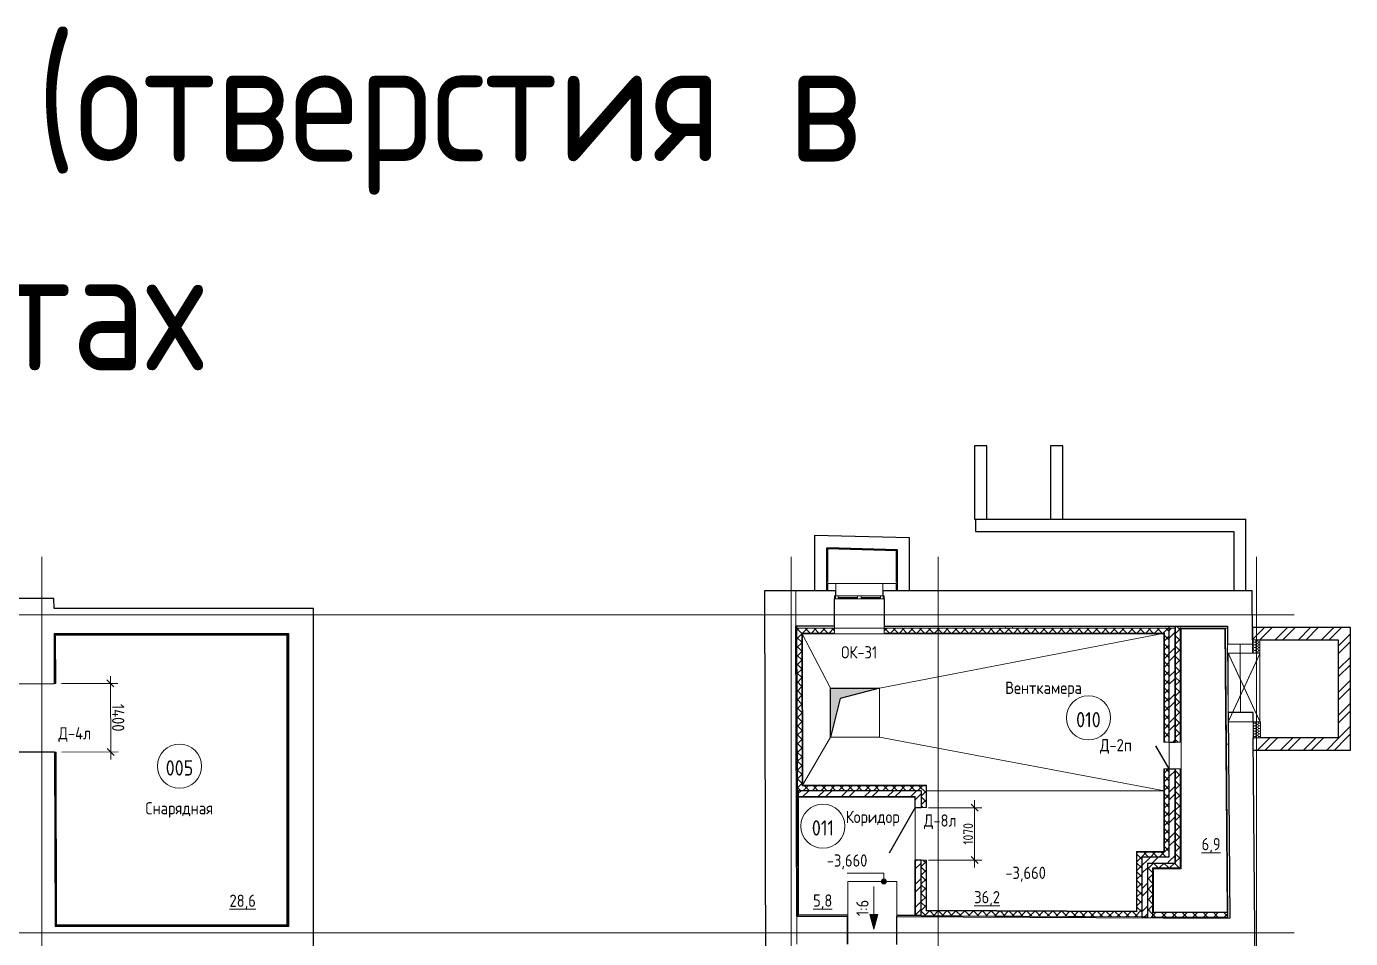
# Model space of a CAD drawing. Header units: millimetres. Extents: x 504091 to 2165846, y 135022 to 442887.
# Drawn here: x 1517966 to 1544998, y 342119 to 360743 of the extents above; entities that cross this region are included whole.
import ezdxf

# ---------------------------------------------------------------- set-up
doc = ezdxf.new("R2010")
doc.units = ezdxf.units.MM
for name, pattern in [('ADSK_Линия сетки', [25, 20, -2.5, 0, -2.5]), ('ADSK_Штриховая_ш3 п1_5', [4.5, 3, -1.5]), ('осеваяX2', [4, 2.5, -0.5, 0.5, -0.5])]:
    doc.linetypes.add(name, pattern=pattern)
doc.layers.get('Defpoints').update_dxf_attribs({"color": 255})
for name, color, linetype, lineweight in [('_ Окна', 7, 'Continuous', 30), ('Аннотация', 7, 'Continuous', 9), ('Двери', 7, 'Continuous', 20), ('Марки дверей', 7, 'Continuous', 20), ('Марки окон', 7, 'Continuous', 20), ('Марки помещений', 7, 'Continuous', 20), ('Окна', 7, 'Continuous', 18), ('Оси', 165, 'осеваяX2', 13), ('отметки', 7, 'Continuous', 20), ('Перекрытие', 7, 'Continuous', 18), ('размеры', 7, 'Continuous', 9), ('Стены внутренние', 7, 'Continuous', 18), ('Стены наружные', 7, 'Continuous', 18), ('Стены несущие', 7, 'Continuous', 30), ('Стены отделка', 7, 'Continuous', 30), ('Стены штриховка', 7, 'Continuous', 18), ('Узлы', 7, 'Continuous', 18)]:
    doc.layers.add(name, color=color, linetype=linetype, lineweight=lineweight)
doc.layers.add('Линии', color=7, linetype='Continuous', lineweight=9, true_color=0x00a600)
doc.layers.add('Штриховка', color=252, linetype='Continuous')
doc.styles.add('GOST Common', font='GOST_Common.ttf', dxfattribs={"width": 0.9, "height": 350})
doc.styles.add('GOST Common_1', font='GOST_Common.ttf', dxfattribs={"width": 0.9, "height": 250})
doc.styles.add('GOST Common_2', font='GOST_Common.ttf', dxfattribs={"width": 0.9, "height": 200})
doc.styles.add('GOST Common_4', font='GOST_Common.ttf', dxfattribs={"width": 0.9, "height": 200})
doc.dimstyles.new('ADSK_Основной_2_5_мм_Округление_до_1_мм', dxfattribs={"dimscale": 304.8, "dimtxt": 251.428749, "dimasz": 0.463911, "dimexe": 0.492126, "dimexo": 0.492126, "dimgap": 0.098425, "dimtad": 1, "dimdec": 0, "dimdsep": 46, "dimtxsty": 'GOST Common_1', "dimblk1": 'OBLIQUE', "dimblk2": 'OBLIQUE', "dimsah": 1, "dimcen": 0.09, "dimdle": 0.492126, "dimazin": 2, "dimtfac": 1, "dimtdec": 4, "dimtix": 1, "dimtmove": 0, "dimatfit": 3, "dimfxl": 0, "dimtvp": 1, "dimtolj": 1, "dimtzin": 0, "dimlwd": 20, "dimlwe": 20, "dimarcsym": 0})
doc.dimstyles.new('ADSK_Основной_2_мм', dxfattribs={"dimscale": 304.8, "dimtxt": 201.142999, "dimasz": 0.463911, "dimexe": 0.492126, "dimexo": 0.492126, "dimgap": 0.098425, "dimtad": 1, "dimrnd": 0.01, "dimdsep": 46, "dimtxsty": 'GOST Common_4', "dimblk1": 'OBLIQUE', "dimblk2": 'OBLIQUE', "dimsah": 1, "dimcen": 0.09, "dimdle": 0.492126, "dimazin": 2, "dimtfac": 1, "dimtdec": 4, "dimtix": 1, "dimtmove": 0, "dimatfit": 3, "dimfxl": 0, "dimtvp": 1, "dimtolj": 1, "dimtzin": 0, "dimlwd": 20, "dimlwe": 20, "dimarcsym": 0})
pattern_1 = [(45, (1487730.53, 305686.97), (-235.7317, 235.7317), []), (45, (1487887.68, 305686.97), (-235.7317, 235.7317), [])]
pattern_2 = [(45, (1487730.53, 305686.97), (-106.06602, 106.06602), []), (135, (1487730.53, 305686.97), (-106.06602, -106.06602), [])]
pattern_3 = [(0, (1487730.527, 305686.972), (47.625, 27.496306), [31.75, -63.5]), (120, (1487730.527, 305686.972), (-47.625, 27.496307), [31.75, -63.5]), (60, (1487730.527, 305686.972), (1e-07, 54.992613), [-63.5, 31.75])]

# ---------------------------------------------------------------- blocks, each defined once
blk = doc.blocks.new('окна_rehau_двупольное - 980х1160 _створка и глухое_ ок-31-6127201-План подвала')
at = {"layer": '_ Окна', "lineweight": 18}
for p, q in [((-510, 200), (-510, 260)), ((-510, 260), (-434, 260)), ((-434, 200), (-510, 200)), ((-434, 260), (-434, 200)), ((-38, 200), (-38, 260)), ((-38, 260), (38, 260)), ((38, 200), (-38, 200)), ((38, 260), (38, 200)), ((434, 260), (434, 200)), ((510, 260), (434, 260)), ((434, 200), (510, 200)), ((510, 200), (510, 260))]:
    blk.add_line(p, q, dxfattribs=at)
at = {"layer": '_ Окна'}
for p, q in [((-490, 200), (-490, 260)), ((-434, 230), (-38, 230)), ((38, 230), (434, 230)), ((490, 200), (490, 260))]:
    blk.add_line(p, q, dxfattribs=at)
at = {"layer": 'Окна'}
for p, q in [((-510, 260), (-510, 200)), ((-434, 260), (-510, 260)), ((-510, 200), (-434, 200)), ((-434, 260), (-38, 260)), ((-38, 200), (-434, 200)), ((38, 260), (-38, 260)), ((-38, 200), (38, 200)), ((38, 260), (434, 260)), ((434, 200), (38, 200)), ((510, 260), (434, 260)), ((434, 200), (510, 200)), ((510, 200), (510, 260))]:
    blk.add_line(p, q, dxfattribs=at)
blk = doc.blocks.new('AC_Дверь_Однопольная_Стальная - 545х1295 Л нов Д2п-6472559-План подвала')
at = {"layer": 'Двери', "lineweight": 30}
blk.add_line((-273, 60), (199, 333), dxfattribs=at)
blk = doc.blocks.new('AC_Дверь_Однопольная_Стальная - 1070х2200Н Д8л противопож EI30-6422788-План подвала')
at = {"layer": 'Двери', "lineweight": 30}
blk.add_line((535, 60), (-392, 595), dxfattribs=at)
blk = doc.blocks.new('_Oblique')
at = {"color": 0, "linetype": 'ByBlock', "lineweight": -2}
blk.add_line((-0.5, -0.5), (0.5, 0.5), dxfattribs=at)
blk = doc.blocks.new('*D4256')
at = {"layer": 'Defpoints', "color": 0, "lineweight": 20, "transparency": 16777216}
for p in [(1536232, 344791), (1537322, 344791), (1536232, 343721)]:
    blk.add_point(p, dxfattribs=at)
at = {"layer": 'размеры', "color": 0, "lineweight": 20, "transparency": 16777216}
for p, q in [((1537322, 343571), (1537322, 344941)), ((1536382, 344791), (1537472, 344791)), ((1536382, 343721), (1537472, 343721))]:
    blk.add_line(p, q, dxfattribs=at)
at = {"layer": 'размеры', "color": 0, "lineweight": 20, "transparency": 16777216, "xscale": 141.4, "yscale": 141.4, "zscale": 141.4}
for p, rotation in [((1537322, 344791), 90), ((1537322, 343721), 270)]:
    blk.add_blockref('_Oblique', p, dxfattribs=dict(at, rotation=rotation))
at = {"layer": 'размеры', "color": 0, "lineweight": 20, "transparency": 16777216, "insert": (1537192, 344256), "char_height": 200, "width": 560.47, "attachment_point": 5, "rotation": 90, "style": 'GOST Common_4'}
blk.add_mtext('\\A1;1070', dxfattribs=at)
blk = doc.blocks.new('*D4260')
at = {"layer": 'Defpoints', "color": 0, "lineweight": 20, "transparency": 16777216}
for p in [(1518533, 347324), (1519680, 347328), (1518537, 345924)]:
    blk.add_point(p, dxfattribs=at)
at = {"layer": 'размеры', "color": 0, "lineweight": 20, "transparency": 16777216}
for p, q in [((1519686, 345778), (1519680, 347478)), ((1518683, 347324), (1519830, 347328)), ((1518687, 345924), (1519835, 345928))]:
    blk.add_line(p, q, dxfattribs=at)
at = {"layer": 'размеры', "color": 0, "lineweight": 20, "transparency": 16777216, "xscale": 141.4, "yscale": 141.4, "zscale": 141.4}
for p, rotation in [((1519680, 347328), 90.18900695167592), ((1519685, 345928), 270.1890069516759)]:
    blk.add_blockref('_Oblique', p, dxfattribs=dict(at, rotation=rotation))
at = {"layer": 'размеры', "color": 0, "lineweight": 20, "transparency": 16777216, "insert": (1519838, 346628), "char_height": 250, "width": 726.16, "attachment_point": 5, "rotation": 270.189, "style": 'GOST Common_1'}
blk.add_mtext('\\A1;1400', dxfattribs=at)
blk = doc.blocks.new('оси')
at = {"layer": 'Оси', "linetype": 'ADSK_Линия сетки'}
for p, q in [((37050, -2196.5), (37050, 46378)), ((52350, -2196.5), (52350, 46378)), ((55350, -2196.5), (55350, 46378)), ((61850, -2196.5), (61850, 46378)), ((-3614.3, 45200), (62615.4, 45200)), ((-3614.3, 38700), (62615.4, 38700))]:
    blk.add_line(p, q, dxfattribs=at)

msp = doc.modelspace()

# ---------------------------------------------------------------- hatches: boundary and pattern name
at = {"layer": 'отметки'}
h = msp.add_hatch(color=256, dxfattribs=at)
edge = h.paths.add_edge_path()
edge.add_arc((1535468.215, 343284.6119), 50, 0, 360)
at = {"layer": 'размеры'}
msp.add_hatch(color=256, dxfattribs=at).paths.add_polyline_path([(1535264.5927, 342310.4069), (1535344.9775, 342610.4069), (1535184.2079, 342610.4069)])
at = {"layer": 'Стены внутренние', "lineweight": 9}
h = msp.add_hatch(dxfattribs=at)
h.set_pattern_fill('FP_2', color=256, style=0, pattern_type=2)
h.set_pattern_definition(pattern_1)
h.paths.add_polyline_path([(1541417.8198, 343660.861), (1541417.8198, 345317.0791), (1541297.8198, 345317.0791), (1541297.8198, 343660.861)])
h.paths.add_polyline_path([(1541417.8198, 346217.0791), (1541417.8198, 348455.7772), (1541297.8198, 348455.7772), (1541297.8198, 346217.0791)])
h = msp.add_hatch(dxfattribs=at)
h.set_pattern_fill('FP_3', color=256, style=0, pattern_type=2)
h.set_pattern_definition(pattern_2)
h.paths.add_polyline_path([(1541417.9166, 343560.861), (1541517.9166, 343561.0794), (1541517.9166, 345317.0791), (1541417.9166, 345317.0791), (1541417.9166, 343660.861)])
h.paths.add_polyline_path([(1541517.9166, 346217.0791), (1541517.9166, 348495.7772), (1541417.9166, 348495.2245), (1541417.9166, 346217.0791)])
h = msp.add_hatch(dxfattribs=at)
h.set_pattern_fill('FP_2', color=256, style=0, pattern_type=2)
h.set_pattern_definition(pattern_1)
h.paths.add_polyline_path([(1543148.545, 348217.0791), (1544747.9235, 348217.0791), (1544747.9235, 348467.0791), (1542995.309, 348467.0791), (1542996.3252, 348217.0791), (1543146.3301, 348217.0791)])
h = msp.add_hatch(dxfattribs=at)
h.set_pattern_fill('FP_2', color=256, style=0, pattern_type=2)
h.set_pattern_definition(pattern_1)
h.paths.add_polyline_path([(1544905.3667, 346217.0791), (1544997.9235, 346217.0791), (1544997.9235, 348467.0791), (1544747.9235, 348467.0791), (1544747.9235, 346217.0791), (1544819.5791, 346217.0791)])
h = msp.add_hatch(dxfattribs=at)
h.set_pattern_fill('FP_2', color=256, style=0, pattern_type=2)
h.set_pattern_definition(pattern_1)
h.paths.add_polyline_path([(1541297.8198, 345317.0791), (1541417.8198, 345317.0791), (1541417.8198, 345583.5506), (1541297.8198, 345583.5506)])
h.paths.add_polyline_path([(1541417.8198, 346128.5506), (1541417.8198, 346217.0791), (1541297.8198, 346217.0791), (1541297.8198, 346128.5506)])
h = msp.add_hatch(dxfattribs=at)
h.set_pattern_fill('FP_3', color=256, style=0, pattern_type=2)
h.set_pattern_definition(pattern_2)
h.paths.add_polyline_path([(1541417.9166, 345317.0791), (1541517.9166, 345317.0791), (1541517.9166, 345583.5506), (1541417.9166, 345583.5506), (1541417.9166, 345427.2673)])
h.paths.add_polyline_path([(1541417.9166, 346128.5506), (1541517.9166, 346128.5506), (1541517.9166, 346217.0791), (1541417.9166, 346217.0791)])
h = msp.add_hatch(dxfattribs=at)
h.set_pattern_fill('FP_2', color=256, style=0, pattern_type=2)
h.set_pattern_definition(pattern_1)
h.paths.add_polyline_path([(1544997.9235, 345967.0791), (1544997.9235, 346217.0791), (1543012.5844, 346217.0791), (1543014.6168, 345967.0791), (1544905.3667, 345967.0791)])
h = msp.add_hatch(dxfattribs=at)
h.set_pattern_fill('FP_2', color=256, style=0, pattern_type=2)
h.set_pattern_definition(pattern_1)
h.paths.add_polyline_path([(1536111.8237, 345016.4584), (1536231.8237, 345016.4584), (1536231.8237, 345136.4584), (1533721.8237, 345136.4584), (1533721.8237, 345016.4584), (1535380.0963, 345016.4584)])
h = msp.add_hatch(dxfattribs=at)
h.set_pattern_fill('FP_2', color=256, style=0, pattern_type=2)
h.set_pattern_definition(pattern_1)
h.paths.add_polyline_path([(1536111.8237, 342596.7199), (1536231.8237, 342596.7199), (1536231.8237, 343721.4584), (1536111.8237, 343721.4584), (1536111.8237, 342626.7009)])
h.paths.add_polyline_path([(1536231.8237, 344791.4584), (1536231.8237, 345016.4584), (1536111.8237, 345016.4584), (1536111.8237, 344791.4584)])
h = msp.add_hatch(dxfattribs=at)
h.set_pattern_fill('FP_2', color=256, style=0, pattern_type=2)
h.set_pattern_definition(pattern_1)
h.paths.add_polyline_path([(1540857.9923, 342553.6103), (1540857.9923, 343780.861), (1540737.9923, 343780.861), (1540737.9923, 342553.6103)])
h = msp.add_hatch(dxfattribs=at)
h.set_pattern_fill('FP_2', color=256, style=0, pattern_type=2)
h.set_pattern_definition(pattern_1)
h.paths.add_polyline_path([(1541056.0236, 343660.861), (1541297.8198, 343660.861), (1541297.8198, 343780.861), (1540857.9923, 343780.861), (1540857.9923, 343660.861), (1540977.9923, 343660.861)])
h = msp.add_hatch(dxfattribs=at)
h.set_pattern_fill('FP_3', color=256, style=0, pattern_type=2)
h.set_pattern_definition(pattern_2)
h.paths.add_polyline_path([(1540857.9923, 343560.861), (1541417.9166, 343560.861), (1541417.8198, 343660.861), (1540857.9923, 343660.861)])
h = msp.add_hatch(dxfattribs=at)
h.set_pattern_fill('FP_3', color=256, style=0, pattern_type=2)
h.set_pattern_definition(pattern_2)
h.paths.add_polyline_path([(1540957.9923, 342542.6015), (1540957.9923, 343560.861), (1540857.9923, 343560.861), (1540857.9923, 342543.0579)])
h = msp.add_hatch(dxfattribs=at)
h.set_pattern_fill('FP_3', color=256, style=0, pattern_type=2)
h.set_pattern_definition(pattern_2)
h.paths.add_polyline_path([(1542492.3936, 342548.1163), (1542487.0514, 342555.6231), (1542492.3328, 342555.5989), (1542491.5316, 342648.1163), (1540960.7526, 342648.1163), (1540960.7526, 342562.5891), (1540963.2457, 342562.5777), (1540960.7526, 342548.1163), (1542407.2116, 342548.1163)])
at = {"layer": 'Стены наружные', "true_color": 0x6b6b6b}
h = msp.add_hatch(color=251, dxfattribs=at)
h.paths.add_polyline_path([(1535707.4596, 349365.8724), (1535715.5028, 349365.8724), (1535715.5028, 349370.8724), (1535449.7369, 349370.8724), (1535449.7369, 349365.8724), (1535479.7369, 349365.8724)])
h.paths.add_polyline_path([(1534458.7369, 349365.8724), (1534488.7369, 349365.8724), (1534488.7369, 349370.8724), (1534335.5028, 349370.8724), (1534335.5028, 349365.8724)])
at = {"layer": 'Узлы', "lineweight": 9}
h = msp.add_hatch(dxfattribs=at)
h.set_pattern_fill('HONEY', color=256, scale=10, style=0)
h.set_pattern_definition(pattern_3)
h.paths.add_polyline_path([(1542998.54, 347944.6382), (1543148.545, 347944.6382), (1543146.3301, 348217.0791), (1542996.3252, 348217.0791), (1542997.0162, 348132.0801)])
h = msp.add_hatch(dxfattribs=at)
h.set_pattern_fill('HONEY', color=256, scale=10, style=0)
h.set_pattern_definition(pattern_3)
h.paths.add_polyline_path([(1543162.5894, 346217.0791), (1543159.9265, 346544.6382), (1543009.9215, 346544.6382), (1543012.5844, 346217.0791)])
at = {"layer": 'Штриховка'}
h = msp.add_hatch(dxfattribs=at)
h.set_pattern_fill('ANSI37', color=256, scale=40)
h.set_pattern_definition([(45, (1487730.53, 305686.97), (-89.80256, 89.80256), []), (135, (1487730.53, 305686.97), (-89.80256, -89.80256), [])])
h.paths.add_polyline_path([(1533794.3818, 348355.7772), (1534459.7369, 348355.7772), (1534459.7369, 348455.7772), (1533694.0719, 348455.7772), (1533704.3514, 345136.4584), (1533721.8237, 345136.4584), (1536231.8237, 345136.4584), (1536231.8237, 344791.4584), (1536331.8237, 344791.4584), (1536331.8237, 345236.4584), (1533804.042, 345236.4584)])
h.paths.add_polyline_path([(1541297.8198, 348455.7772), (1535479.7369, 348455.7772), (1535479.7369, 348355.7772), (1541197.8198, 348355.7772), (1541197.8198, 346128.5506), (1541297.8198, 346128.5506)])
h.paths.add_polyline_path([(1541297.8198, 345583.5506), (1541197.8198, 345583.5506), (1541197.8198, 343880.861), (1540637.9923, 343880.861), (1540637.9923, 342664.0627), (1536331.8237, 342683.7162), (1536331.8237, 343721.4584), (1536231.8237, 343721.4584), (1536231.8237, 342584.1721), (1540737.9923, 342563.6058), (1540737.9923, 343780.861), (1541297.8198, 343780.861)])
h = msp.add_hatch(color=256, dxfattribs=at)
h.dxf.hatch_style = 1
h.paths.add_polyline_path([(1534380.0963, 346231.9679), (1534380.0963, 347231.9679), (1535380.0963, 347231.9679), (1534577.5908, 347016.9372)])

# ---------------------------------------------------------------- linework, layer by layer
at = {"layer": 'Линии', "color": 7}
for p, q in [((1542996.3252, 348217.0791), (1542998.54, 347944.6382)), ((1543146.3301, 348217.0791), (1542996.3252, 348217.0791)), ((1543148.545, 347944.6382), (1543146.3301, 348217.0791)), ((1542998.54, 347944.6382), (1543148.545, 347944.6382)), ((1543009.9215, 346544.6382), (1543012.5844, 346217.0791)), ((1543159.9265, 346544.6382), (1543009.9215, 346544.6382)), ((1543162.5894, 346217.0791), (1543159.9265, 346544.6382)), ((1534380.0963, 346231.9679), (1533804.042, 345236.4584)), ((1543012.5844, 346217.0791), (1543162.5894, 346217.0791))]:
    msp.add_line(p, q, dxfattribs=at)
at = {"layer": 'Линии', "color": 7, "linetype": 'ADSK_Штриховая_ш3 п1_5'}
for p, q in [((1542501.2054, 347944.6382), (1543149.8457, 347944.6382)), ((1542501.2054, 346544.6382), (1542501.2054, 347944.6382)), ((1543149.8457, 346544.6382), (1542501.2054, 347944.6382)), ((1542501.2054, 346544.6382), (1543149.8457, 347944.6382)), ((1543149.8457, 347944.6382), (1543149.8457, 346544.6382)), ((1543149.8457, 346544.6382), (1542501.2054, 346544.6382))]:
    msp.add_line(p, q, dxfattribs=at)
at = {"layer": 'Линии', "color": 7}
for centre in [(1539647.0116, 346624.6125), (1521089.6775, 345639.3184), (1534226.2816, 344414.557)]:
    msp.add_circle(centre, 450, dxfattribs=at)
at = {"layer": 'отметки', "lineweight": 20}
for p, q in [((1535468.215, 343453.0987), (1534721.4832, 343453.0987)), ((1535468.215, 343284.6119), (1535468.215, 343453.0987))]:
    msp.add_line(p, q, dxfattribs=at)
at = {"layer": 'отметки'}
msp.add_circle((1535468.215, 343284.6119), 50, dxfattribs=at)
at = {"layer": 'Перекрытие'}
for p, q in [((1534380.0963, 347231.9679), (1533794.3818, 348355.7772)), ((1535380.0963, 347231.9679), (1541197.8198, 348355.7772)), ((1542498.3804, 346732.1264), (1542486.9993, 348132.0801)), ((1542753.372, 346734.1994), (1542741.9909, 348134.1531)), ((1534380.0963, 347231.9679), (1534380.0963, 346231.9679)), ((1535380.0963, 347231.9679), (1534380.0963, 347231.9679)), ((1535380.0963, 346231.9679), (1535380.0963, 347231.9679)), ((1534380.0963, 346231.9679), (1535380.0963, 346231.9679)), ((1541197.8198, 345136.4584), (1535380.0963, 346231.9679)), ((1541297.8198, 346128.5506), (1541297.8198, 345583.5506)), ((1541537.9166, 346128.5506), (1541537.9166, 345583.5506)), ((1541197.8198, 345136.4584), (1536331.8237, 345136.4584)), ((1536111.8237, 343721.4584), (1536111.8237, 344791.4584)), ((1534736.1826, 343284.6119), (1535736.1826, 343284.6119)), ((1534736.1826, 342600.997), (1534736.1826, 343284.6119)), ((1535736.1826, 343284.6119), (1535736.1826, 342566.434)), ((1534736.1826, 342000.9921), (1534736.1826, 342570.998))]:
    msp.add_line(p, q, dxfattribs=at)
at = {"layer": 'размеры', "lineweight": 20}
msp.add_line((1535264.5927, 343178.1938), (1535264.5927, 342310.4069), dxfattribs=at)
at = {"layer": 'размеры'}
for p, q in [((1535344.9775, 342610.4069), (1535184.2079, 342610.4069)), ((1535184.2079, 342610.4069), (1535264.5927, 342310.4069)), ((1535264.5927, 342310.4069), (1535344.9775, 342610.4069))]:
    msp.add_line(p, q, dxfattribs=at)
at = {"layer": 'Стены внутренние', "color": 8, "true_color": 0x7f7f7f}
msp.add_line((1533671.7181, 349215.7772), (1533673.9479, 348495.7772), dxfattribs=at)
at = {"layer": 'Стены внутренние'}
msp.add_line((1535479.7369, 348455.7772), (1534459.7369, 348455.7772), dxfattribs=at)
at = {"layer": 'Стены наружные'}
for p, q in [((1534489.7369, 349365.8724), (1534489.7369, 349370.8724)), ((1534489.7369, 349370.8724), (1535449.7369, 349370.8724)), ((1535449.7369, 349365.8724), (1534489.7369, 349365.8724)), ((1534489.7369, 349365.7772), (1535449.7369, 349365.7772))]:
    msp.add_line(p, q, dxfattribs=at)
at = {"layer": 'Стены несущие'}
for p, q in [((1537324.086, 352180.4952), (1537324.086, 350680.4952)), ((1537574.086, 352180.4952), (1537324.086, 352180.4952)), ((1537574.086, 350680.4952), (1537574.086, 352180.4952)), ((1538874.086, 352180.4952), (1538874.086, 350680.4952)), ((1539124.086, 352180.4952), (1538874.086, 352180.4952)), ((1539124.086, 350680.4952), (1539124.086, 352180.4952)), ((1537324.086, 350680.4952), (1542863.1361, 350680.4952)), ((1537338.1361, 350680.4952), (1537338.1361, 350430.4952)), ((1542863.1361, 349215.7772), (1542863.1361, 350680.4952)), ((1534056.1263, 350350.8273), (1534056.1263, 349215.7772)), ((1535993.3983, 350300.4206), (1534056.1263, 350350.8273)), ((1537338.1361, 350430.4952), (1542613.1361, 350430.4952)), ((1542613.1361, 350430.4952), (1542613.1361, 349215.7772)), ((1534306.1263, 349215.7772), (1534306.1263, 350094.2378)), ((1534306.1263, 350094.2378), (1535743.3983, 350056.8408)), ((1535743.3983, 350056.8408), (1534316.3864, 350093.9709)), ((1535993.3983, 349215.7772), (1535993.3983, 350300.4206)), ((1535743.3983, 350056.8408), (1535743.3983, 349215.7772)), ((1518527.0699, 349062.3976), (1507886.5329, 349039.6443)), ((1518527.7475, 348856.9719), (1518527.0699, 349062.3976)), ((1534489.7369, 349215.7772), (1533031.7151, 349215.7772)), ((1533031.7151, 349215.7772), (1533056.8059, 341113.8494)), ((1534459.7369, 348495.7772), (1534459.7369, 349055.7772)), ((1534489.7369, 349115.7772), (1534489.7369, 349215.7772)), ((1535449.7369, 349215.7772), (1535449.7369, 349115.7772)), ((1542988.2061, 349215.7772), (1535449.7369, 349215.7772)), ((1535479.7369, 349055.7772), (1535479.7369, 348495.7772)), ((1542996.3252, 348217.0791), (1542988.2061, 349215.7772)), ((1523826.257, 348856.9719), (1518527.7475, 348856.9719)), ((1523826.257, 341853.4401), (1523826.257, 348856.9719)), ((1534459.7369, 348495.7772), (1533673.9479, 348495.7772)), ((1533692.2815, 342575.7624), (1533673.9479, 348495.7772)), ((1535479.7369, 348495.7772), (1542484.0426, 348495.7772)), ((1541297.8198, 348495.2245), (1541417.8198, 348495.2245)), ((1541297.8198, 346128.5506), (1541297.8198, 348495.2245)), ((1541417.8198, 346128.5506), (1541417.8198, 348495.2245)), ((1541417.9166, 348495.2245), (1541417.9166, 346128.5506)), ((1542484.0426, 348495.7772), (1542486.9993, 348132.0801)), ((1544997.9235, 348467.0791), (1542995.309, 348467.0791)), ((1542995.309, 348467.0791), (1542995.309, 348217.0791)), ((1544997.9235, 345967.0791), (1544997.9235, 348467.0791)), ((1518529.4299, 348346.9719), (1523316.257, 348346.9719)), ((1518529.4299, 348346.9719), (1518532.8054, 347323.7339)), ((1523316.257, 348346.9719), (1523316.257, 342363.4401)), ((1543146.3301, 348217.0791), (1544747.9235, 348217.0791)), ((1544747.9235, 348217.0791), (1544747.9235, 346217.0791)), ((1542486.9993, 348132.0801), (1542996.9825, 348136.2261)), ((1517812.8093, 347321.3587), (1518532.8054, 347323.7339)), ((1543008.3636, 346736.2723), (1542498.3804, 346732.1264)), ((1542498.3804, 346732.1264), (1542532.4982, 342535.4154)), ((1543009.9215, 346544.6382), (1543008.3636, 346736.2723)), ((1541297.8198, 346128.5506), (1541417.8198, 346128.5506)), ((1543012.5844, 346217.0791), (1543005.1266, 346217.0791)), ((1543005.1266, 346217.0791), (1543005.1266, 345967.0791)), ((1543168.9332, 326985.1351), (1543012.5844, 346217.0791)), ((1544747.9235, 346217.0791), (1543162.5894, 346217.0791)), ((1518537.4237, 345923.7415), (1517817.4276, 345921.3663)), ((1518537.4237, 345923.7415), (1518549.1684, 342363.4401)), ((1543005.1266, 345967.0791), (1544997.9235, 345967.0791)), ((1541297.8198, 345583.5506), (1541417.8198, 345583.5506)), ((1541297.8198, 343780.861), (1541297.8198, 345583.5506)), ((1541417.8198, 343660.861), (1541417.8198, 345583.5506)), ((1541417.9166, 345583.5506), (1541417.9166, 343660.861)), ((1536231.8237, 345136.4584), (1533721.8237, 345136.4584)), ((1533721.8237, 345136.4584), (1533721.8237, 345016.4584)), ((1533721.8237, 345016.4584), (1536111.8237, 345016.4584)), ((1536111.8237, 344791.4584), (1536111.8237, 345016.4584)), ((1536231.8237, 345136.4584), (1536231.8237, 344791.4584)), ((1536111.8237, 344791.4584), (1536231.8237, 344791.4584)), ((1536231.8237, 343721.4584), (1536111.8237, 343721.4584)), ((1536111.8237, 343721.4584), (1536111.8237, 342596.7199)), ((1536231.8237, 342596.7199), (1536231.8237, 343721.4584)), ((1540737.9923, 343780.861), (1540737.9923, 342553.6103)), ((1541297.8198, 343780.861), (1540737.9923, 343780.861)), ((1540857.9923, 342553.6103), (1540857.9923, 343660.861)), ((1540857.9923, 343660.861), (1541417.8198, 343660.861)), ((1533692.2815, 342575.7624), (1534730.8012, 342571.0226)), ((1534728.1998, 342001.0285), (1534730.8012, 342571.0226)), ((1535730.7908, 342566.4586), (1535728.1894, 341996.4645)), ((1535730.7908, 342566.4586), (1542532.4982, 342535.4154)), ((1536111.8237, 342596.7199), (1536231.8237, 342596.7199)), ((1540737.9923, 342553.6103), (1540857.9923, 342553.6103)), ((1523316.257, 342363.4401), (1518549.1684, 342363.4401))]:
    msp.add_line(p, q, dxfattribs=at)
at = {"layer": 'Стены отделка', "lineweight": 9}
for p, q in [((1534326.1263, 350083.9742), (1534306.1263, 350083.9742)), ((1534316.3864, 350093.9709), (1534315.8662, 350073.9776)), ((1534315.8662, 350073.9776), (1535743.3983, 350036.834)), ((1534326.1263, 349395.7772), (1534326.1263, 350083.9742)), ((1535743.3983, 350037.3544), (1535723.3983, 350037.3544)), ((1535723.3983, 350037.3544), (1535723.3983, 349395.7772)), ((1534306.1263, 349395.7772), (1534326.1263, 349395.7772)), ((1534488.7369, 349365.7772), (1534326.1263, 349365.7772)), ((1534326.1263, 349365.7772), (1534326.1263, 349215.7772)), ((1534489.7369, 349370.8724), (1534335.5028, 349370.8724)), ((1534335.5028, 349370.8724), (1534335.5028, 349365.8724)), ((1534335.5028, 349365.8724), (1534488.7369, 349365.8724)), ((1534489.7369, 349215.7772), (1534489.7369, 349365.7772)), ((1535715.5028, 349370.8724), (1535449.7369, 349370.8724)), ((1535449.7369, 349370.8724), (1535449.7369, 349365.8724)), ((1535449.7369, 349365.8724), (1535715.5028, 349365.8724)), ((1535723.3983, 349365.7772), (1535449.7369, 349365.7772)), ((1535449.7369, 349365.7772), (1535449.7369, 349215.7772)), ((1535715.5028, 349365.8724), (1535715.5028, 349370.8724)), ((1535723.3983, 349395.7772), (1535743.3983, 349395.7772)), ((1535723.3983, 349215.7772), (1535723.3983, 349365.7772)), ((1533693.9478, 348495.8391), (1533673.9479, 348495.7772)), ((1533673.9479, 348495.7772), (1533692.2815, 342575.7624)), ((1533712.189, 342605.6719), (1533693.9478, 348495.8391)), ((1533693.948, 348495.7772), (1533693.948, 348455.7772)), ((1534459.7369, 348455.7772), (1533693.948, 348455.7772)), ((1533694.0716, 348455.7772), (1533704.3512, 345136.4584)), ((1534459.7369, 348343.7772), (1534459.7369, 348495.7772)), ((1535479.7369, 348495.7772), (1535479.7369, 348343.7772)), ((1541417.9166, 348455.7772), (1535479.7369, 348455.7772)), ((1537955.4762, 348455.7772), (1537955.4762, 348495.7772)), ((1538095.4762, 348495.7772), (1538095.4762, 348455.7772)), ((1541517.9166, 348455.7772), (1541517.9166, 348445.7772)), ((1542484.0426, 348455.7772), (1541517.9166, 348455.7772)), ((1541537.9166, 348445.7772), (1541537.9166, 346128.5506)), ((1541537.9166, 348445.7772), (1542434.4474, 348445.7772)), ((1542434.4474, 348445.7772), (1542481.5313, 342654.1469)), ((1542463.6451, 346084.3692), (1542444.3665, 348455.7772)), ((1542484.0426, 348455.7772), (1542484.0426, 348495.7772)), ((1518529.4299, 348346.9719), (1518529.4299, 348326.9719)), ((1523306.257, 348326.9719), (1518549.496, 348326.9719)), ((1518564.8052, 347323.8394), (1518561.5357, 348314.9719)), ((1518561.5357, 348314.9719), (1523284.257, 348314.9719)), ((1523284.257, 348314.9719), (1523284.257, 342395.4401)), ((1523296.257, 342383.4401), (1523296.257, 348346.9719)), ((1523306.257, 348326.9719), (1523306.257, 348346.9719)), ((1518532.8054, 347323.7339), (1518564.8052, 347323.8394)), ((1541297.8198, 346128.5506), (1541185.8198, 346128.5506)), ((1541537.9166, 346128.5506), (1541417.9166, 346128.5506)), ((1542503.6438, 346084.6944), (1542463.6451, 346084.3692)), ((1518569.4235, 345923.847), (1518537.4237, 345923.7415)), ((1518581.063, 342395.4401), (1518569.4235, 345923.847)), ((1541297.8198, 345583.5506), (1541185.8198, 345583.5506)), ((1541537.9166, 345583.5506), (1541417.9166, 345583.5506)), ((1541537.9166, 343540.861), (1541537.9166, 345583.5506)), ((1533704.3512, 345136.4584), (1533721.8237, 345136.4584)), ((1533721.8237, 345016.4584), (1533715.092, 345016.4584)), ((1533715.092, 345016.4584), (1533715.092, 342595.6585)), ((1533725.092, 345006.4584), (1536101.8237, 345006.4584)), ((1533725.092, 342595.6129), (1533725.092, 345006.4584)), ((1536101.8237, 345006.4584), (1536101.8237, 344791.4584)), ((1536101.8237, 344791.4584), (1536111.8237, 344791.4584)), ((1536231.8237, 344791.4584), (1536343.8237, 344791.4584)), ((1536111.8237, 343721.4584), (1536101.8237, 343721.4584)), ((1536101.8237, 343721.4584), (1536101.8237, 342594.7655)), ((1536343.8237, 343721.4584), (1536231.8237, 343721.4584)), ((1541417.9166, 343660.861), (1541417.8198, 343660.861)), ((1540957.9923, 343560.861), (1541517.9166, 343560.861)), ((1540957.9923, 343560.861), (1540957.9923, 342562.6017)), ((1540977.9923, 342654.1469), (1540977.9923, 343540.861)), ((1540977.9923, 343540.861), (1541537.9166, 343540.861)), ((1533692.2815, 342575.7624), (1533712.2814, 342575.8243)), ((1534736.3195, 342600.9977), (1533712.189, 342605.6719)), ((1533712.2814, 342575.8243), (1533712.22, 342595.6716)), ((1533712.22, 342595.6716), (1534736.2739, 342590.9978)), ((1533712.372, 342595.6709), (1533712.2807, 342575.6711)), ((1534730.8012, 342571.0226), (1534736.1826, 342570.998)), ((1534736.1826, 342570.998), (1534736.3195, 342600.9977)), ((1535736.2635, 342586.4338), (1535736.1722, 342566.434)), ((1535736.3091, 342596.4337), (1535736.2635, 342586.4338)), ((1540857.9923, 342563.0581), (1535736.2635, 342586.4338)), ((1536101.8237, 342594.7655), (1535736.3091, 342596.4337)), ((1536111.8237, 342584.7198), (1536111.8237, 342596.7199)), ((1536231.8237, 342596.7199), (1536231.8237, 342584.1716)), ((1536231.8237, 342584.1716), (1540737.9923, 342563.6053)), ((1540977.9923, 342648.1163), (1540957.9923, 342648.1163)), ((1542492.3328, 342555.5989), (1540957.9923, 342562.6017)), ((1540960.7526, 342648.1163), (1540960.7526, 342548.1163)), ((1540960.7526, 342548.1163), (1542492.3936, 342548.1163)), ((1542481.5313, 342654.1469), (1540977.9923, 342654.1469)), ((1542492.3936, 342548.1163), (1542492.3328, 342555.5989)), ((1542532.5895, 342555.4152), (1542532.3356, 342555.4164)), ((1542532.4982, 342535.4154), (1542532.5895, 342555.4152)), ((1518549.1051, 342382.6481), (1518569.105, 342382.7141)), ((1518549.1684, 342383.4401), (1518549.1684, 342363.4401)), ((1518549.1684, 342383.4401), (1523296.257, 342383.4401)), ((1518569.105, 342382.7141), (1518569.1026, 342383.4401)), ((1523284.257, 342395.4401), (1518581.063, 342395.4401)), ((1523296.257, 342363.4401), (1523296.257, 342364.6602)), ((1523296.257, 342364.6602), (1523316.257, 342364.6602))]:
    msp.add_line(p, q, dxfattribs=at)
for points in [[(1534459.7369, 348355.7772), (1533794.3818, 348355.7772), (1533804.042, 345236.4584), (1536331.8237, 345236.4584), (1536331.8237, 344791.4584)], [(1534459.7369, 348345.7772), (1533804.4128, 348345.7772), (1533814.0111, 345246.4584), (1536341.8237, 345246.4584), (1536341.8237, 344791.4584)], [(1541185.8198, 346128.5506), (1541185.8198, 348343.7772), (1535479.7369, 348343.7772), (1534459.7369, 348343.7772), (1533806.419, 348343.7772), (1533816.0049, 345248.4584), (1536343.8237, 345248.4584), (1536343.8237, 344791.4584)], [(1541197.8198, 346128.5506), (1541197.8198, 348355.7772), (1535479.7369, 348355.7772)], [(1541187.8198, 346128.5506), (1541187.8198, 348345.7772), (1535479.7369, 348345.7772)], [(1536331.8237, 343721.4584), (1536331.8237, 342683.7162), (1540637.9923, 342664.0627), (1540637.9923, 343880.861), (1541197.8198, 343880.861), (1541197.8198, 345583.5506)], [(1536341.8237, 343721.4584), (1536341.8237, 342693.6707), (1540627.9923, 342674.1085), (1540627.9923, 343890.861), (1541187.8198, 343890.861), (1541187.8198, 345583.5506)], [(1536343.8237, 343721.4584), (1536343.8237, 342695.6616), (1540625.9923, 342676.1176), (1540625.9923, 343892.861), (1541185.8198, 343892.861), (1541185.8198, 345583.5506)]]:
    msp.add_lwpolyline(points, dxfattribs=at)
at = {"layer": 'Стены штриховка'}
for p, q in [((1534488.7369, 349365.8724), (1534489.7369, 349365.8724)), ((1534489.7369, 349365.7772), (1534488.7369, 349365.7772)), ((1541417.9166, 348495.7772), (1541417.9166, 348495.2245)), ((1541517.9166, 348455.7772), (1541517.9166, 348495.7772)), ((1541517.9166, 346128.5506), (1541517.9166, 348445.7772)), ((1541537.9166, 348445.7772), (1541517.9166, 348445.7772)), ((1518552.8053, 347323.7998), (1518549.496, 348326.9719)), ((1518562.8052, 347323.8328), (1518559.5291, 348316.9719)), ((1518559.5291, 348316.9719), (1523286.257, 348316.9719)), ((1523286.257, 348316.9719), (1523286.257, 342393.4401)), ((1542492.3328, 342555.5989), (1542463.6451, 346084.3692)), ((1518569.1026, 342383.4401), (1518557.4236, 345923.8074)), ((1518579.0696, 342393.4401), (1518567.4235, 345923.8404)), ((1541517.9166, 343560.861), (1541517.9166, 345583.5506)), ((1533692.2815, 342575.7624), (1533694.0468, 342005.7484)), ((1533712.189, 342605.6719), (1533712.22, 342595.6716)), ((1540857.9923, 342553.6103), (1540857.9923, 342543.0579)), ((1540957.9923, 342562.6017), (1540957.9923, 342542.6015)), ((1542491.5806, 342648.1163), (1540977.9923, 342648.1163)), ((1542481.5313, 342654.1469), (1542491.5316, 342654.1469)), ((1523286.257, 342393.4401), (1518579.0696, 342393.4401))]:
    msp.add_line(p, q, dxfattribs=at)
at = {"layer": 'Штриховка'}
msp.add_lwpolyline([(1534380.0963, 346231.9679), (1534380.0963, 347231.9679), (1535380.0963, 347231.9679), (1534577.5908, 347016.9372)], close=True, dxfattribs=at)

# ---------------------------------------------------------------- block references
at = {"layer": 'Двери', "color": 8, "true_color": 0x7f7f7f, "rotation": 90}
for name, p in [('AC_Дверь_Однопольная_Стальная - 545х1295 Л нов Д2п-6472559-План подвала', (1541357.8198, 345856.0506)), ('AC_Дверь_Однопольная_Стальная - 1070х2200Н Д8л противопож EI30-6422788-План подвала', (1536171.8237, 344256.4584))]:
    msp.add_blockref(name, p, dxfattribs=at)
at = {"layer": 'Окна'}
msp.add_blockref('окна_rehau_двупольное - 980х1160 _створка и глухое_ ок-31-6127201-План подвала', (1534969.7369, 348855.7772), dxfattribs=at)
at = {"layer": 'Штриховка'}
msp.add_blockref('оси', (1481230.092, 303531.9719), dxfattribs=at)

# ---------------------------------------------------------------- texts
at = {"layer": 'Аннотация', "lineweight": 9, "line_spacing_factor": 1.022766}
for s, insert, char_height, width, attachment_point, style in [('\\pt360,720,1080,1440,1800,2160,2520,2880,3240,3600,3960,4320,4680,5040,5400,5760,6120,6480,6840,7200,7560,7920,8280,8640,9000,9360,9720,10080,10440,10800,11160,11520;Задание на трапы (отверстия в фундаментных плитах', (1491445.1248, 360484.945), 2500, 53968.665404, 1, 'GOST Common_2'), ('010', (1539647.0116, 346587.6643), 312.5, 520.211119, 5, 'GOST Common'), ('005', (1521089.6775, 345602.3702), 312.5, 520.211119, 5, 'GOST Common'), ('011', (1534226.2816, 344377.6089), 312.5, 520.211119, 5, 'GOST Common')]:
    msp.add_mtext(s, dxfattribs=dict(at, insert=insert, char_height=char_height, width=width, attachment_point=attachment_point, style=style))
at = {"layer": 'Марки дверей', "lineweight": 9, "char_height": 250, "attachment_point": 5, "line_spacing_factor": 1.022766, "style": 'GOST Common_2'}
for s, insert, width in [('\\pt450,900,1350,1800,2250,2700,3150,3600,4050,4500,4950,5400,5850,6300,6750,7200,7650,8100,8550,9000,9450,9900,10350,10800,11250,11700,12150,12600,13050,13500,13950,14400;Д-4л', (1518950.8508, 346283.9498), 708.3), ('\\pt450,900,1350,1800,2250,2700,3150,3600,4050,4500,4950,5400,5850,6300,6750,7200,7650,8100,8550,9000,9450,9900,10350,10800,11250,11700,12150,12600,13050,13500,13950,14400;Д-2п', (1540209.4065, 346041.4432), 690.3), ('\\pt450,900,1350,1800,2250,2700,3150,3600,4050,4500,4950,5400,5850,6300,6750,7200,7650,8100,8550,9000,9450,9900,10350,10800,11250,11700,12150,12600,13050,13500,13950,14400;Д-8л', (1536621.0889, 344503.2567), 690.3)]:
    msp.add_mtext(s, dxfattribs=dict(at, insert=insert, width=width))
at = {"layer": 'Марки окон', "lineweight": 9, "insert": (1534966.1295, 347963.2097), "char_height": 250, "width": 797.4, "attachment_point": 5, "line_spacing_factor": 1.022766, "style": 'GOST Common_2'}
msp.add_mtext('\\pt450,900,1350,1800,2250,2700,3150,3600,4050,4500,4950,5400,5850,6300,6750,7200,7650,8100,8550,9000,9450,9900,10350,10800,11250,11700,12150,12600,13050,13500,13950,14400;ОК-31', dxfattribs=at)
at = {"layer": 'Марки помещений', "lineweight": 9, "char_height": 250, "attachment_point": 5, "line_spacing_factor": 1.022766, "style": 'GOST Common_2'}
for s, insert, width in [('\\pt450,900,1350,1800,2250,2700,3150,3600,4050,4500,4950,5400,5850,6300,6750,7200,7650,8100,8550,9000,9450,9900,10350,10800,11250,11700,12150,12600,13050,13500,13950,14400;Венткамера', (1538730.9401, 347204.7483), 1732.5), ('\\pt450,900,1350,1800,2250,2700,3150,3600,4050,4500,4950,5400,5850,6300,6750,7200,7650,8100,8550,9000,9450,9900,10350,10800,11250,11700,12150,12600,13050,13500,13950,14400;Снарядная', (1521085.1947, 344745.6704), 1488.6), ('\\pt450,900,1350,1800,2250,2700,3150,3600,4050,4500,4950,5400,5850,6300,6750,7200,7650,8100,8550,9000,9450,9900,10350,10800,11250,11700,12150,12600,13050,13500,13950,14400;Коридор', (1535242.0831, 344568.7177), 1149.3), ('\\pt450,900,1350,1800,2250,2700,3150,3600,4050,4500,4950,5400,5850,6300,6750,7200,7650,8100,8550,9000,9450,9900,10350,10800,11250,11700,12150,12600,13050,13500,13950,14400;{\\L6,9}', (1542152.0454, 344016.7431), 405), ('\\pt450,900,1350,1800,2250,2700,3150,3600,4050,4500,4950,5400,5850,6300,6750,7200,7650,8100,8550,9000,9450,9900,10350,10800,11250,11700,12150,12600,13050,13500,13950,14400;{\\L36,2}', (1537578.2561, 342934.6817), 566.1), ('\\pt450,900,1350,1800,2250,2700,3150,3600,4050,4500,4950,5400,5850,6300,6750,7200,7650,8100,8550,9000,9450,9900,10350,10800,11250,11700,12150,12600,13050,13500,13950,14400;{\\L28,6}', (1522379.6567, 342861.7136), 566.1), ('\\pt450,900,1350,1800,2250,2700,3150,3600,4050,4500,4950,5400,5850,6300,6750,7200,7650,8100,8550,9000,9450,9900,10350,10800,11250,11700,12150,12600,13050,13500,13950,14400;{\\L5,8}', (1534222.3127, 342865.846), 405)]:
    msp.add_mtext(s, dxfattribs=dict(at, insert=insert, width=width))
at = {"layer": 'отметки', "lineweight": 20, "char_height": 250, "width": 1028.822569, "attachment_point": 1, "line_spacing_factor": 1.022761, "style": 'GOST Common_1'}
for insert in [(1534305.4159, 343837.1164), (1537950.8729, 343585.3393)]:
    msp.add_mtext('-3,660', dxfattribs=dict(at, insert=insert))
at = {"layer": 'размеры', "lineweight": 20, "insert": (1534907.8856, 342575.847), "char_height": 250, "width": 404.288048, "attachment_point": 1, "rotation": 90, "line_spacing_factor": 1.022761, "style": 'GOST Common_1'}
msp.add_mtext('1:6', dxfattribs=at)

# ---------------------------------------------------------------- dimensions: what is measured, and where the dimension line sits
at = {"layer": 'размеры', "lineweight": 20}
for base, p1, p2, angle, dimstyle, override, picture, middle in [((1519680.4125, 347327.5196), (1518537.4237, 345923.7415), (1518532.8054, 347323.7339), 270.18900695, 'ADSK_Основной_2_5_мм_Округление_до_1_мм', {"dimpost": '<>', "dimfxl": 1400}, '*D4260', (1519837.7209, 346628.0347)), ((1537321.7862, 344791.4584), (1536231.8237, 343721.4584), (1536231.8237, 344791.4584), 90, 'ADSK_Основной_2_мм', {"dimpost": '<>', "dimfxl": 1070}, '*D4256', (1537191.7862, 344256.4584))]:
    dim = msp.add_linear_dim(base=base, p1=p1, p2=p2, angle=angle, dimstyle=dimstyle, override=override, dxfattribs=at)
    dim.commit()
    dim.dimension.update_dxf_attribs({"geometry": picture, "text_midpoint": middle})

doc.saveas('drawing.dxf')
